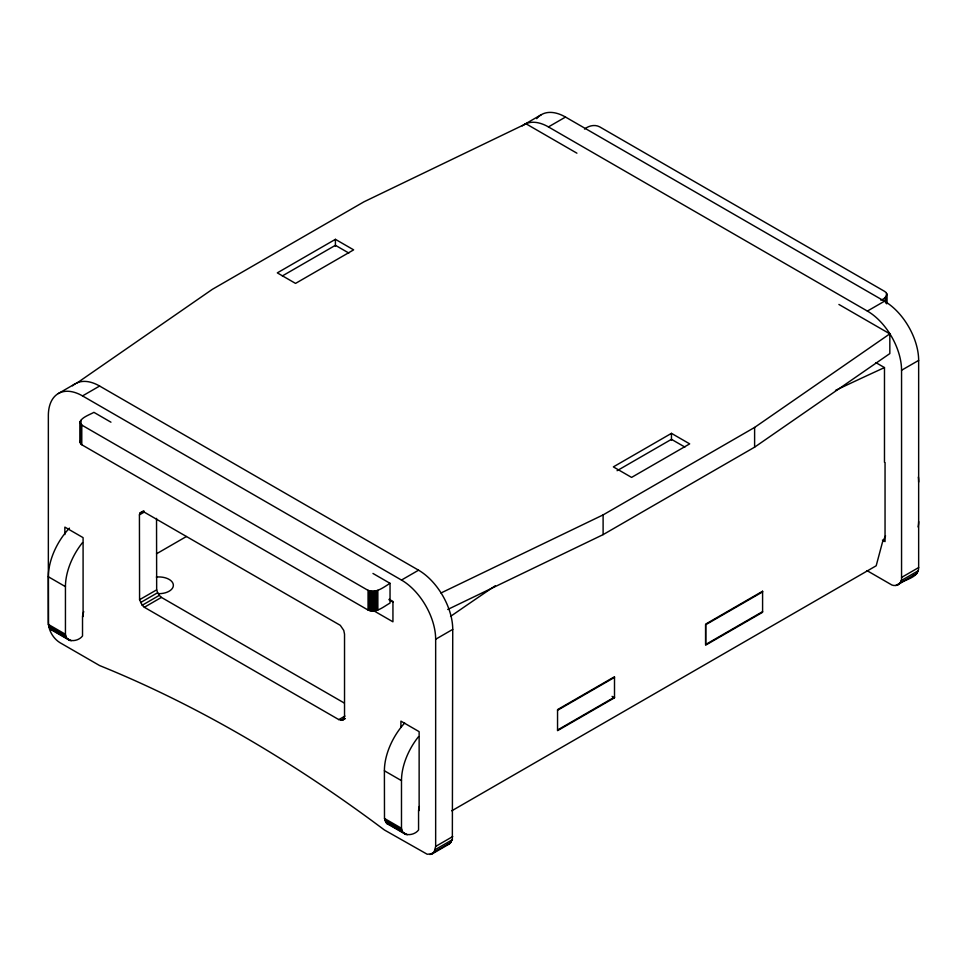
<?xml version="1.0" encoding="UTF-8"?>
<svg xmlns="http://www.w3.org/2000/svg" width="967" height="967" viewBox="0 0 967 967"><rect width="100%" height="100%" fill="white"/><g stroke="black" fill="none" stroke-linecap="round" stroke-linejoin="round"><path stroke-width="1.45" d="M110.951 422.192L93.872 412.329C91.103 414.275 74.495 419.593 82.473 425.48L367.267 589.906C375.256 594.294 383.657 587.138 390.039 583.331L390.039 603.057C383.621 606.611 376.03 613.61 368.052 610.032L81.784 444.76L80.188 442.535L80.732 440.142M432.322 853.801L434.135 852.12L435.658 846.415L435.658 639.247A48.326 27.898 60 0 0 401.486 580.055L82.521 395.914A48.326 27.898 60 0 0 48.35 415.641L48.35 622.808C48.725 630.677 53.112 638.28 59.736 642.535L99.613 665.562A1360.049 785.228 60 0 1 384.395 829.976L427.209 854.248L432.322 853.801L449.401 843.925L452.351 839.731L452.737 629.384A48.326 27.898 60 0 0 418.566 570.192L99.613 386.038A48.326 27.898 60 0 0 72.501 385.833M867.024 570.639L890.172 584.008C895.249 587.924 902.416 583.79 901.558 577.432L901.558 370.264A48.326 27.898 60 0 0 867.387 311.072L548.434 126.919A48.326 27.898 60 0 0 522.253 125.903M898.222 584.805C904.338 578.967 918.783 578.266 918.65 567.569L918.65 360.401A48.326 27.898 60 0 0 884.479 301.208L565.514 117.055A48.326 27.898 60 0 0 536.697 118.675M419.327 806.514L418.566 810.249L418.566 829.976C413.791 836.395 400.483 836.926 401.486 826.688L401.486 780.647A48.326 27.898 -60 0 1 418.566 736.612M139.429 514.855L140.142 512.836L143.6 511.761L340.299 625.335L343.756 630.387L344.53 634.122L344.53 716.329L342.862 720.016L338.825 719.617L144.337 607.276L142.234 605.233L139.574 599.709L139.429 514.855L144.313 512.027M83.706 611.555L82.521 616.233L82.521 635.96C77.747 642.378 64.438 642.91 65.442 632.672L65.442 586.643A48.326 27.898 -60 0 1 82.521 542.596M880.683 300.06C884.551 299.516 889.737 293.883 884.479 291.297L599.697 126.87C594.79 124.187 588.71 125.758 584.503 129.07M885.554 535.839L882.448 542.306L876.187 565.78L451.782 810.805M77.118 382.932L212.389 289.314L363.894 201.849L525.988 123.776L576.912 153.185M440.964 593.001L603.106 514.903L754.611 427.426L889.833 333.845L838.909 304.448M447.721 609.476L603.106 534.63L754.611 447.165L889.833 353.571L889.833 333.845M58.358 393.521L75.45 383.645M524.271 124.525L541.351 114.662M335.416 239.333L277.311 272.875L295.539 283.404L353.644 249.861L335.416 239.333L335.416 246.38M282.34 275.946L335.416 245.304L348.833 253.052M82.521 395.914L99.613 386.038M548.434 126.919L565.514 117.055M140.142 512.836L143.805 510.721M156.521 553.789L186.413 536.516M139.574 599.709L156.666 589.846L156.533 518.385M140.553 602.574L157.645 592.711L156.666 589.846M142.234 605.233L159.313 595.37L161.416 597.401L344.167 702.973M144.337 607.276L161.416 597.401M401.486 580.055L418.566 570.192M867.387 311.072L884.479 301.208M671.461 433.349L613.356 466.892L631.584 477.408L689.689 443.877L671.461 433.349L671.461 440.396M617.091 470.699L671.461 439.32L684.878 447.068M435.658 639.247L452.737 629.384M901.558 370.264L918.65 360.401M338.825 719.617L344.929 716.1M341.013 720.379L344.675 718.263M342.862 720.016L345.304 718.614M557.548 710.286L614.504 677.396M762.612 591.889L705.656 624.767L705.656 644.506L762.612 611.615M557.548 730.012L614.504 697.122M614.504 697.787L557.548 730.665L557.548 709.621L614.504 676.743L614.504 697.787L612.063 696.373M435.658 846.415L452.737 836.552M901.558 577.432L918.65 567.569M435.271 849.594L452.351 839.731M901.171 580.611L918.263 570.748M429.964 854.526L433.627 852.411M434.135 852.12L451.214 842.245M895.865 585.531L917.127 573.262M912.957 575.667L915.314 574.942M447.044 844.662L449.401 843.925M54.043 630.919L49.873 628.502L48.447 624.477L48.35 576.767A48.326 27.898 -60 0 1 69.443 528.139M390.088 824.924L386.752 823.473L384.491 818.481L384.395 770.784A48.326 27.898 -60 0 1 404.665 723.026M875.933 362.649L884.479 367.581L884.479 462.335M882.436 540.082L885.047 541.593L885.047 462.661M372.96 573.455L390.039 583.331M389.181 599.262L392.94 601.438L392.94 621.817L373.335 610.503M389.121 599.878L393.037 602.151M48.35 576.767L65.442 586.643M384.395 770.784L401.486 780.647M48.447 624.477L65.538 634.34M384.491 818.481L401.583 828.344M48.737 625.987L65.829 635.851M384.781 820.004L401.873 829.867M49.22 627.341L66.3 637.205M385.265 821.358L402.345 831.221M49.873 628.502L71.135 640.783M385.918 822.518L407.18 834.787M50.707 629.457L69.89 640.541M386.752 823.473L405.935 834.557M157.645 592.711L159.313 595.37M886.763 293.968L886.763 303.843M886.558 293.376L886.558 303.239M886.219 296.361L886.219 303.408M885.76 296.905L885.76 302.538M885.168 297.413L885.168 301.644M754.611 427.426L754.611 447.165M603.106 514.903L603.106 534.63M419.134 810.576L419.134 731.656L400.918 721.128L400.918 727.087M377.855 590.305L377.855 610.032M376.985 590.644L376.985 610.37M376.042 590.91L376.042 610.636M375.039 591.103L375.039 610.842M374.011 591.224L374.011 610.951M372.96 591.26L372.96 610.999M371.908 591.224L371.908 610.951M370.869 591.103L370.869 610.842M369.877 590.91L369.877 610.636M368.935 590.644L368.935 610.37M368.052 590.305L368.052 610.032M83.089 616.559L83.089 537.64L64.862 527.112L64.862 534.558M81.784 425.021L81.784 444.76M81.192 424.525L81.192 444.252M80.732 420.415L80.732 443.708M80.394 420.996L80.394 443.128M80.188 421.588L80.188 442.535M918.65 521.527A24.163 13.949 -60 0 1 918.07 526.967M918.36 477.082A48.326 27.898 -60 0 1 918.65 482.062M450.562 616.39A5049.674 2914.006 -60 0 1 495.334 585.736M835.512 390.39A5049.589 2915.396 -60 0 1 884.479 367.581M156.352 577.069A14.493 8.377 0 0 1 173.311 584.576A14.493 8.377 0 0 1 158.866 593.678M762.588 591.236L705.632 624.126L705.632 645.17L762.588 612.292L762.588 591.236"/></g></svg>
